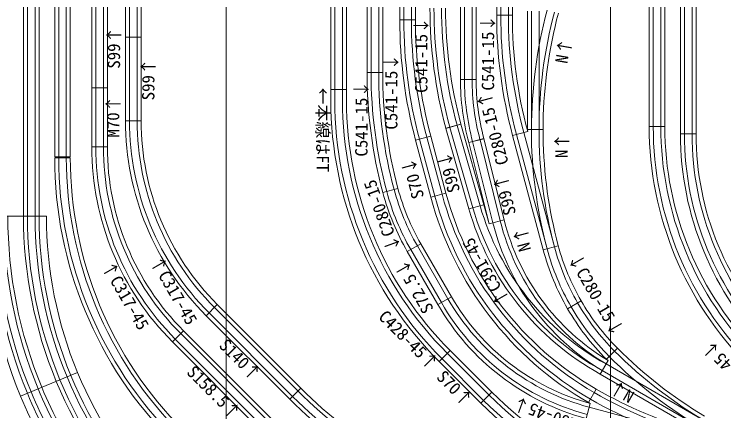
# Model space of a CAD drawing. Units: millimetres, scale not verified. Extents: x -18812 to 36437, y -7239 to 15759.
# Drawn here: x -1768 to -928, y -2737 to -2268 of the extents above; entities that cross this region are included whole.
import ezdxf
from ezdxf.enums import TextEntityAlignment as Align

# ---------------------------------------------------------------- set-up
doc = ezdxf.new("R2010")
doc.units = ezdxf.units.MM
doc.header["$LTSCALE"] = 8
for name, color, linetype, lineweight in [('0-0', 7, 'Continuous', 9), ('0-7', 4, 'Continuous', 9), ('0-8', 7, 'Continuous', 9), ('0-A', 7, 'Continuous', 9)]:
    doc.layers.add(name, color=color, linetype=linetype, lineweight=lineweight)
doc.styles.add('ＭＳ ゴシック', font='')
doc.styles.get('ＭＳ ゴシック').set_extended_font_data('MS Gothic')

msp = doc.modelspace()

# ---------------------------------------------------------------- linework, layer by layer
at = {"layer": '0-0'}
for p, q in [((-1757.541, -2226.478), (-1757.541, -2506.478)), ((-1739.041, -2226.478), (-1739.041, -2506.478)), ((-1730.291, -2506.478), (-1803.291, -2506.478)), ((-1739.042, -2506.478), (-1757.542, -2506.478)), ((-1693.448, -2691.697), (-1760.892, -2719.633)), ((-1693.448, -2691.697), (-1760.892, -2719.633))]:
    msp.add_line(p, q, dxfattribs=at)
at = {"layer": '0-0', "color": 2}
for p, q in [((-1752.791, -2226.478), (-1752.791, -2506.478)), ((-1743.791, -2226.478), (-1743.791, -2506.478))]:
    msp.add_line(p, q, dxfattribs=at)
at = {"layer": '0-0', "color": 3}
for radius, start, end in [(557, 180, 202.5), (484, 180, 202.5), (484, 202.5, 225), (557, 202.5, 225)]:
    msp.add_arc((-1246.291, -2506.478), radius, start, end, dxfattribs=at)
at = {"layer": '0-0'}
for radius, start, end in [(548.25, 180, 202.5), (529.75, 180, 202.5), (511.25, 180, 202.5), (492.75, 180, 202.5), (492.75, 202.5, 225), (511.25, 202.5, 225), (529.75, 202.5, 225), (548.25, 202.5, 225)]:
    msp.add_arc((-1246.291, -2506.478), radius, start, end, dxfattribs=at)
at = {"layer": '0-0', "color": 2}
for radius, start, end in [(543.5, 180, 202.5), (534.5, 180, 202.5), (506.5, 180, 202.5), (497.5, 180, 202.5), (497.5, 202.5, 225), (506.5, 202.5, 225), (534.5, 202.5, 225), (543.5, 202.5, 225)]:
    msp.add_arc((-1246.291, -2506.478), radius, start, end, dxfattribs=at)
at = {"layer": '0-7', "color": 6}
for p, q in [((-1517.519, -3282.074), (-1517.519, -271.074)), ((-1062.519, -3282.074), (-1062.519, -271.074))]:
    msp.add_line(p, q, dxfattribs=at)
at = {"layer": '0-8'}
for p, q in [((-1016.542, -2120.347), (-1016.542, -2400.347)), ((-998.042, -2120.347), (-998.042, -2400.347)), ((-979.542, -2129.316), (-979.542, -2409.316)), ((-998.042, -2400.347), (-1016.542, -2400.347)), ((-998.042, -2400.347), (-1016.542, -2400.347)), ((-961.084, -2409.154), (-979.584, -2409.154)), ((-961.084, -2409.154), (-979.584, -2409.154)), ((-961.042, -2409.316), (-979.542, -2409.316))]:
    msp.add_line(p, q, dxfattribs=at)
at = {"layer": '0-8', "color": 2}
for p, q in [((-1011.792, -2120.347), (-1011.792, -2400.347)), ((-1002.792, -2120.347), (-1002.792, -2400.347)), ((-974.792, -2129.316), (-974.792, -2409.316)), ((-965.792, -2129.316), (-965.792, -2409.316))]:
    msp.add_line(p, q, dxfattribs=at)
at = {"layer": '0-8'}
for points in [[(-979.542, -2129.316), (-961.042, -2129.316), (-961.042, -2409.316)], [(-998.042, -2400.347), (-1016.542, -2400.347), (-998.042, -2400.347)]]:
    msp.add_lwpolyline(points, dxfattribs=at)
for centre, radius in [((-616.292, -2400.347), 400.25), ((-616.292, -2400.347), 381.75), ((-616.334, -2409.154), 363.25), ((-616.334, -2409.154), 344.75)]:
    msp.add_arc(centre, radius, 180, 225, dxfattribs=at)
at = {"layer": '0-8', "color": 2}
for centre, radius in [((-616.292, -2400.347), 395.5), ((-616.292, -2400.347), 386.5), ((-616.334, -2409.154), 358.5), ((-616.334, -2409.154), 349.5)]:
    msp.add_arc(centre, radius, 180, 225, dxfattribs=at)
at = {"layer": '0-A'}
for p, q in [((-1197.02, -2268.697), (-1197.02, -1988.697)), ((-1178.52, -2268.697), (-1178.52, -1988.697)), ((-1311.916, -2274.198), (-1311.916, -1994.198)), ((-1293.416, -2274.198), (-1293.416, -1994.198)), ((-1636.65, -2014.687), (-1636.65, -2294.687)), ((-1618.15, -2014.687), (-1618.15, -2294.687)), ((-1350.634, -2336.35), (-1350.634, -2056.35)), ((-1332.134, -2336.35), (-1332.134, -2056.35)), ((-1240.066, -2344.614), (-1240.066, -2064.614)), ((-1221.566, -2344.614), (-1221.566, -2064.614)), ((-1393.514, -2369.349), (-1393.514, -2089.349)), ((-1375.014, -2369.349), (-1375.014, -2089.349)), ((-1720.542, -2156.478), (-1720.542, -2436.478)), ((-1702.042, -2156.478), (-1702.042, -2436.478)), ((-1676.613, -2255.684), (-1676.613, -2354.684)), ((-1658.113, -2255.684), (-1658.113, -2354.684)), ((-1160.786, -2403.926), (-1160.786, -2263.926)), ((-1311.916, -2274.198), (-1293.416, -2274.198)), ((-1311.916, -2274.198), (-1293.416, -2274.198)), ((-1311.916, -2274.198), (-1293.416, -2274.198)), ((-1197.089, -2268.693), (-1178.589, -2268.693)), ((-1197.089, -2268.693), (-1178.589, -2268.693)), ((-1197.02, -2268.697), (-1178.52, -2268.697)), ((-1197.02, -2268.697), (-1178.52, -2268.697)), ((-1618.15, -2294.687), (-1636.65, -2294.687)), ((-1618.15, -2294.687), (-1636.65, -2294.687)), ((-1636.65, -2294.687), (-1636.65, -2393.687)), ((-1618.15, -2294.687), (-1618.15, -2393.687)), ((-1350.634, -2336.35), (-1332.134, -2336.35)), ((-1350.634, -2336.35), (-1332.134, -2336.35)), ((-1221.566, -2344.614), (-1240.066, -2344.614)), ((-1658.113, -2354.684), (-1676.613, -2354.684)), ((-1658.113, -2354.684), (-1676.613, -2354.684)), ((-1658.113, -2354.684), (-1676.613, -2354.684)), ((-1676.613, -2354.684), (-1676.613, -2424.684)), ((-1658.113, -2354.684), (-1658.113, -2424.684)), ((-1618.15, -2393.687), (-1636.65, -2393.687)), ((-1618.15, -2393.687), (-1636.65, -2393.687)), ((-1257.393, -2402.603), (-1239.524, -2397.815)), ((-1239.524, -2397.815), (-1257.393, -2402.603)), ((-1257.307, -2402.914), (-1239.524, -2397.815)), ((-1230.019, -2498.079), (-1257.307, -2402.914)), ((-1212.235, -2492.979), (-1239.524, -2397.815)), ((-1142.286, -2403.926), (-1142.154, -2395.557)), ((-1160.471, -2406.32), (-1178.34, -2411.108)), ((-1160.471, -2406.32), (-1178.34, -2411.108)), ((-1160.471, -2406.32), (-1178.34, -2411.108)), ((-1178.34, -2411.108), (-1160.471, -2406.32)), ((-1142.105, -2546.338), (-1178.34, -2411.108)), ((-1160.786, -2403.926), (-1160.471, -2406.32)), ((-1160.786, -2403.926), (-1142.286, -2403.926)), ((-1160.786, -2403.926), (-1142.286, -2403.926)), ((-1142.286, -2403.926), (-1160.786, -2403.926)), ((-1160.786, -2403.926), (-1160.471, -2406.32)), ((-1293.167, -2416.613), (-1275.297, -2411.825)), ((-1275.297, -2411.825), (-1293.167, -2416.613)), ((-1275.049, -2484.228), (-1293.167, -2416.613)), ((-1257.18, -2479.44), (-1275.297, -2411.825)), ((-1212.34, -2414.69), (-1230.21, -2419.478)), ((-1230.21, -2419.478), (-1212.259, -2415.002)), ((-1206.26, -2515.537), (-1230.21, -2419.478)), ((-1188.309, -2511.061), (-1212.259, -2415.002)), ((-1658.113, -2424.478), (-1676.613, -2424.478)), ((-1658.113, -2424.684), (-1676.613, -2424.684)), ((-1658.113, -2424.684), (-1676.613, -2424.684)), ((-1658.113, -2424.684), (-1676.613, -2424.684)), ((-1702.042, -2436.478), (-1720.542, -2436.478)), ((-1702.042, -2437.347), (-1720.542, -2437.347)), ((-1702.042, -2437.347), (-1720.542, -2437.347)), ((-1702.042, -2437.347), (-1720.542, -2437.347)), ((-1314.015, -2473.977), (-1331.885, -2478.765)), ((-1314.015, -2473.977), (-1331.885, -2478.765)), ((-1257.18, -2479.44), (-1275.049, -2484.228)), ((-1257.18, -2479.44), (-1275.049, -2484.228)), ((-1212.235, -2492.979), (-1230.019, -2498.079)), ((-1230.019, -2498.079), (-1212.235, -2492.979)), ((-1212.235, -2492.979), (-1206.26, -2515.537)), ((-1188.309, -2511.061), (-1206.26, -2515.537)), ((-1206.26, -2515.537), (-1188.309, -2511.061)), ((-1206.26, -2515.537), (-1188.309, -2511.061)), ((-1124.236, -2541.55), (-1126.274, -2533.432)), ((-1286.967, -2539.276), (-1302.989, -2548.526)), ((-1286.967, -2539.276), (-1302.989, -2548.526)), ((-1250.733, -2602.037), (-1286.967, -2539.276)), ((-1124.236, -2541.55), (-1142.105, -2546.338)), ((-1124.236, -2541.55), (-1142.105, -2546.338)), ((-1266.754, -2611.287), (-1302.989, -2548.526)), ((-1250.733, -2602.037), (-1266.754, -2611.287)), ((-1266.754, -2611.287), (-1250.733, -2602.037)), ((-1266.754, -2611.287), (-1250.733, -2602.037)), ((-1528.012, -2611.299), (-1541.094, -2624.381)), ((-1528.012, -2611.299), (-1541.094, -2624.381)), ((-1528.012, -2611.299), (-1541.094, -2624.381)), ((-1528.012, -2611.299), (-1541.094, -2624.381)), ((-1528.012, -2611.299), (-1541.094, -2624.381)), ((-1528.012, -2611.299), (-1429.017, -2710.294)), ((-1097.188, -2606.85), (-1113.209, -2616.1)), ((-1097.188, -2606.85), (-1113.209, -2616.1)), ((-1097.188, -2606.85), (-1113.209, -2616.1)), ((-1541.094, -2624.381), (-1442.099, -2723.376)), ((-1567.975, -2642.296), (-1581.057, -2655.378)), ((-1567.975, -2642.296), (-1581.057, -2655.378)), ((-1567.975, -2642.296), (-1455.899, -2754.373)), ((-1581.057, -2655.378), (-1468.98, -2767.454)), ((-1067.242, -2676.005), (-1054.161, -2662.924)), ((-1067.242, -2676.005), (-1054.161, -2662.924)), ((-1054.161, -2662.924), (-1067.242, -2676.005)), ((-1252.365, -2665.45), (-1265.446, -2678.532)), ((-1252.365, -2665.45), (-1202.867, -2714.948)), ((-1265.446, -2678.532), (-1215.949, -2728.029)), ((-1065.326, -2677.475), (-1074.576, -2693.497)), ((-1065.326, -2677.475), (-1074.576, -2693.497)), ((-1074.576, -2693.497), (-1065.326, -2677.475)), ((-1067.242, -2676.005), (-1065.326, -2677.475)), ((-953.333, -2763.497), (-1074.576, -2693.497)), ((-1429.017, -2710.294), (-1442.099, -2723.376)), ((-1429.017, -2710.294), (-1442.099, -2723.376)), ((-1088.562, -2727.262), (-1079.312, -2711.241)), ((-1079.312, -2711.241), (-1088.562, -2727.262)), ((-1088.562, -2727.262), (-1079.312, -2711.241)), ((-1079.312, -2711.241), (-1088.562, -2727.262)), ((-1079.312, -2711.241), (-1088.562, -2727.262)), ((-1079.312, -2711.241), (-1088.562, -2727.262)), ((-1202.867, -2714.948), (-1215.949, -2728.029)), ((-1086.331, -2728.186), (-1091.12, -2746.056)), ((-1086.331, -2728.186), (-1091.12, -2746.056)), ((-1086.331, -2728.186), (-1091.12, -2746.056)), ((-1086.331, -2728.186), (-1091.12, -2746.056)), ((-1088.562, -2727.262), (-1086.331, -2728.186))]:
    msp.add_line(p, q, dxfattribs=at)
at = {"layer": '0-A', "color": 2}
for p, q in [((-1192.27, -2268.697), (-1192.27, -1988.697)), ((-1183.27, -2268.697), (-1183.27, -1988.697)), ((-1307.166, -2274.198), (-1307.166, -1994.198)), ((-1298.166, -2274.198), (-1298.166, -1994.198)), ((-1631.9, -2014.687), (-1631.9, -2294.687)), ((-1622.9, -2014.687), (-1622.9, -2294.687)), ((-1345.884, -2336.35), (-1345.884, -2056.35)), ((-1336.884, -2336.35), (-1336.884, -2056.35)), ((-1235.316, -2344.614), (-1235.316, -2064.614)), ((-1226.316, -2344.614), (-1226.316, -2064.614)), ((-1388.764, -2369.349), (-1388.764, -2089.349)), ((-1379.764, -2369.349), (-1379.764, -2089.349)), ((-1715.792, -2156.478), (-1715.792, -2436.478)), ((-1706.792, -2156.478), (-1706.792, -2436.478)), ((-1671.863, -2255.684), (-1671.863, -2354.684)), ((-1662.863, -2255.684), (-1662.863, -2354.684)), ((-1156.036, -2403.926), (-1156.036, -2263.926)), ((-1147.036, -2403.926), (-1147.036, -2263.926)), ((-1631.9, -2294.687), (-1631.9, -2393.687)), ((-1622.9, -2294.687), (-1622.9, -2393.687)), ((-1671.863, -2354.684), (-1671.863, -2424.684)), ((-1662.863, -2354.684), (-1662.863, -2424.684)), ((-1225.453, -2496.769), (-1252.741, -2401.605)), ((-1216.801, -2494.289), (-1244.09, -2399.124)), ((-1137.517, -2545.109), (-1173.752, -2409.879)), ((-1128.824, -2542.779), (-1165.059, -2407.55)), ((-1270.461, -2482.998), (-1288.578, -2415.384)), ((-1261.768, -2480.669), (-1279.885, -2413.054)), ((-1201.651, -2514.388), (-1225.601, -2418.329)), ((-1192.918, -2512.211), (-1216.868, -2416.151)), ((-1254.846, -2604.412), (-1291.081, -2541.651)), ((-1262.64, -2608.912), (-1298.875, -2546.151)), ((-1537.735, -2621.022), (-1438.74, -2720.017)), ((-1531.371, -2614.658), (-1432.376, -2713.653)), ((-1571.334, -2645.655), (-1459.258, -2757.732)), ((-1577.698, -2652.019), (-1465.622, -2764.096)), ((-1255.724, -2668.809), (-1206.226, -2718.306)), ((-1262.087, -2675.173), (-1212.59, -2724.67)), ((-946.458, -2751.589), (-1067.701, -2681.589)), ((-950.958, -2759.383), (-1072.201, -2689.383)), ((-952.331, -2769.009), (-1087.561, -2732.774))]:
    msp.add_line(p, q, dxfattribs=at)
at = {"layer": '0-A'}
for points in [[(-1375.014, -2356.48), (-1393.514, -2356.48), (-1375.014, -2356.48)], [(-1636.65, -2393.687), (-1618.15, -2393.687), (-1636.65, -2393.687)], [(-1257.18, -2479.44), (-1275.049, -2484.228), (-1257.18, -2479.44)]]:
    msp.add_lwpolyline(points, dxfattribs=at)
for centre, radius, start, end in [((-725.893, -2260.188), 550.25, 180, 195), ((-725.893, -2260.188), 531.75, 180, 195), ((-610.47, -2403.947), 531.75, 165, 179.09592), ((-761.666, -2274.198), 550.25, 180, 195), ((-761.666, -2274.198), 531.75, 180, 195), ((-646.839, -2268.693), 550.25, 180, 195), ((-646.839, -2268.693), 531.75, 180, 195), ((-800.384, -2336.35), 550.25, 180, 195), ((-800.384, -2336.35), 531.75, 180, 195), ((-950.816, -2344.614), 289.25, 180, 195), ((-950.816, -2344.614), 270.75, 180, 195), ((-956.264, -2369.349), 437.25, 180, 225), ((-956.264, -2369.349), 418.75, 180, 225), ((-1310.4, -2393.687), 326.25, 180, 225), ((-1310.4, -2393.687), 307.75, 180, 225), ((-610.536, -2403.926), 531.75, 180, 194.09592), ((-1350.363, -2424.684), 326.25, 180, 225), ((-1350.363, -2424.684), 307.75, 180, 225), ((-1246.292, -2437.347), 474.25, 180, 225), ((-1246.292, -2437.347), 455.75, 180, 225), ((-1052.491, -2403.901), 270.75, 195, 210), ((-1052.491, -2403.901), 289.25, 195, 210), ((-888.437, -2380.635), 400.25, 195, 240), ((-888.437, -2380.635), 400.25, 195, 240), ((-888.437, -2380.635), 381.75, 195, 240), ((-888.437, -2380.635), 381.75, 195, 240), ((-916.407, -2408.152), 326.25, 196, 241), ((-925.601, -2445.565), 270.75, 193.9991, 238.93104), ((-862.711, -2471.475), 270.75, 195, 210), ((-862.711, -2471.475), 289.25, 195, 210), ((-1016.256, -2466.662), 270.75, 210, 255), ((-1016.256, -2466.662), 289.25, 210, 255), ((-862.711, -2471.475), 270.75, 210, 225), ((-862.711, -2471.475), 289.25, 210, 225), ((-678.157, -2286.92), 531.75, 225, 239.09592), ((-1053.013, -2334.29), 531.75, 225, 240), ((-813.437, -2250.732), 531.75, 240, 254.09592), ((-906.766, -2418.847), 418.75, 225, 270), ((-1053.013, -2334.29), 550.25, 225, 240), ((-906.766, -2418.847), 437.25, 225, 270)]:
    msp.add_arc(centre, radius, start, end, dxfattribs=at)
at = {"layer": '0-A', "color": 2}
for centre, radius, start, end in [((-725.893, -2260.188), 545.5, 180, 195), ((-725.893, -2260.188), 536.5, 180, 195), ((-610.47, -2403.947), 545.5, 165, 179.9978), ((-610.47, -2403.947), 536.5, 165, 179.9978), ((-761.666, -2274.198), 545.5, 180, 195), ((-761.666, -2274.198), 536.5, 180, 195), ((-646.839, -2268.693), 545.5, 180, 195), ((-646.839, -2268.693), 536.5, 180, 195), ((-800.384, -2336.35), 545.5, 180, 195), ((-800.384, -2336.35), 536.5, 180, 195), ((-950.816, -2344.614), 284.5, 180, 195), ((-950.816, -2344.614), 275.5, 180, 195), ((-956.264, -2369.349), 432.5, 180, 225), ((-956.264, -2369.349), 423.5, 180, 225), ((-1310.4, -2393.687), 321.5, 180, 225), ((-1310.4, -2393.687), 312.5, 180, 225), ((-610.536, -2403.926), 545.5, 180, 194.9978), ((-610.536, -2403.926), 536.5, 180, 194.9978), ((-1350.363, -2424.684), 321.5, 180, 225), ((-1350.363, -2424.684), 312.5, 180, 225), ((-1246.292, -2437.347), 469.5, 180, 225), ((-1246.292, -2437.347), 460.5, 180, 225), ((-1052.491, -2403.901), 284.5, 195, 210), ((-1052.491, -2403.901), 275.5, 195, 210), ((-888.437, -2380.635), 395.5, 195, 240), ((-888.437, -2380.635), 395.5, 195, 240), ((-888.437, -2380.635), 386.5, 195, 240), ((-888.437, -2380.635), 386.5, 195, 240), ((-916.407, -2408.152), 312.5, 196, 241.044), ((-916.407, -2408.152), 321.5, 196, 241.01478), ((-925.602, -2445.561), 275.5, 194, 238.95009), ((-925.602, -2445.561), 284.5, 194, 238.9833), ((-862.711, -2471.475), 284.5, 195, 210), ((-862.711, -2471.475), 275.5, 195, 210), ((-1016.256, -2466.662), 275.5, 210, 255), ((-1016.256, -2466.662), 284.5, 210, 255), ((-862.711, -2471.475), 275.5, 210, 225), ((-862.711, -2471.475), 284.5, 210, 225), ((-678.157, -2286.92), 536.5, 225, 239.9978), ((-678.157, -2286.92), 545.5, 225, 239.9978), ((-1053.013, -2334.29), 536.5, 225, 240), ((-1053.013, -2334.29), 545.5, 225, 240), ((-906.766, -2418.847), 423.5, 225, 270), ((-813.437, -2250.732), 536.5, 240, 254.9978), ((-906.766, -2418.847), 432.5, 225, 270), ((-813.437, -2250.732), 545.5, 240, 254.9978)]:
    msp.add_arc(centre, radius, start, end, dxfattribs=at)

# ---------------------------------------------------------------- texts
at = {"layer": '0-8', "color": 3, "style": 'ＭＳ ゴシック'}
msp.add_text('↓C391-45↓', height=14.66, rotation=135, dxfattribs=at).set_placement((-864.524, -2727.014), align=Align.BOTTOM_LEFT)
at = {"layer": '0-A', "color": 3, "style": 'ＭＳ ゴシック'}
for s, rotation, p in [('C541-15↓', 90, (-1274.76, -2360.625)), ('C541-15↓', 90, (-1195.784, -2357.933)), ('S99↑', 90, (-1638.679, -2332.041)), ('↓N', 260, (-1127.216, -2293.886)), ('S99↑', 90, (-1598.033, -2369.47)), ('C541-15↓', 90, (-1310.279, -2404.15)), ('C541-15↓', 90, (-1345.667, -2436.059)), ('←本線はFT', 270, (-1414.823, -2354.461)), ('M70↑', 90, (-1639.646, -2413.593)), ('C280-15↑', 105, (-1178.677, -2442.723)), ('↓N', 270, (-1132.125, -2408.017)), ('S99↓', 105, (-1236.135, -2475.39)), ('S70↓', 105, (-1278.649, -2482.678)), ('↓C280-15', 110, (-1306.533, -2544.763)), ('S99↑', 105, (-1169.752, -2502.224)), ('↓N', 285, (-1182.441, -2522.148)), ('↑C391-45', 120, (-1177.216, -2605.925)), ('↑C317-45', 300, (-1612.204, -2561.431)), ('S72.5↓', 120, (-1267.4, -2614.333)), ('↓C280-15↓', 300, (-1117.388, -2557.807)), ('↑C317-45', 300, (-1669.408, -2567.482)), ('C428-45↑', 315, (-1341.25, -2629.89)), ('S140↑', 315, (-1530.072, -2663.854)), ('S158.5↑', 315, (-1568.339, -2695.455)), ('S70↑', 315, (-1272.544, -2701.149)), ('↑N', 330, (-1068.31, -2717.275)), ('C280-45↓', 160, (-1089.125, -2746.952))]:
    msp.add_text(s, height=14.66, rotation=rotation, dxfattribs=at).set_placement(p, align=Align.BOTTOM_LEFT)

doc.saveas('drawing.dxf')
